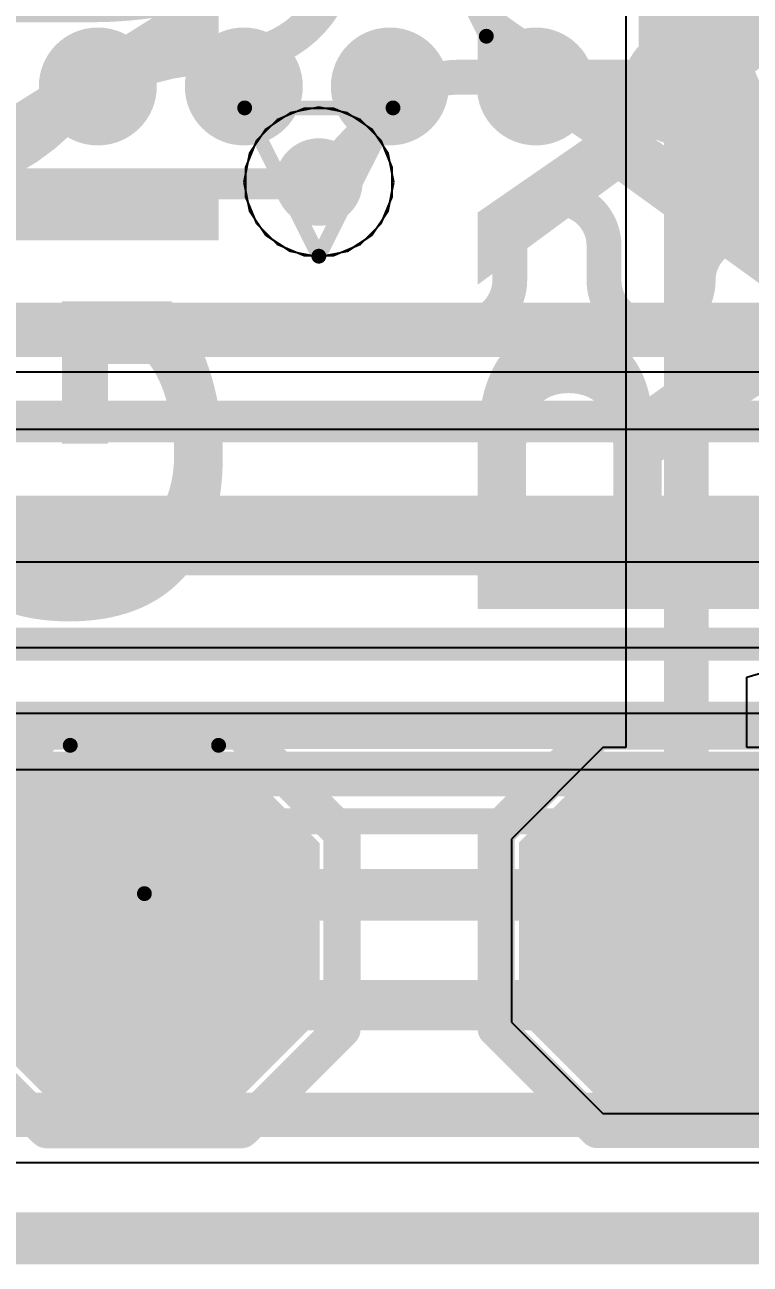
# Model space of a CAD drawing. Header units: inches. Extents: x -6 to 283, y -12 to 154.
# Drawn here: x 57.519 to 60.003, y -11.729 to -7.483 of the extents above; entities that cross this region are included whole.
import ezdxf

# ---------------------------------------------------------------- set-up
doc = ezdxf.new("R2010")
doc.units = ezdxf.units.IN
for name, color, linetype in [('Board Outline', 216, 'Continuous'), ('Bottom Layer', 5, 'Continuous'), ('Bottom Overlay', 54, 'Continuous'), ('Bottom Paste', 16, 'Continuous'), ('Bottom Solder', 6, 'Continuous'), ('Drill Drawing', 1, 'Continuous'), ('GND-1', 16, 'Continuous'), ('GND-2', 90, 'Continuous'), ('GND-3', 216, 'Continuous'), ('GND-4', 54, 'Continuous'), ('PWR-1', 156, 'Continuous'), ('PWR-2', 130, 'Continuous'), ('Signal L1', 76, 'Continuous'), ('Signal L2', 6, 'Continuous'), ('Top Layer', 1, 'Continuous'), ('Top Overlay', 2, 'Continuous'), ('Top Paste', 8, 'Continuous'), ('Top Solder', 216, 'Continuous'), ('Via Holes', 16, 'Continuous')]:
    doc.layers.add(name, color=color, linetype=linetype)
doc.styles.add('Arial Black_Bold', font='', dxfattribs={"height": 0.2})
doc.styles.get('Arial Black_Bold').set_extended_font_data('Arial Black', bold=True)

# ---------------------------------------------------------------- blocks, each defined once
blk = doc.blocks.new('T____________0_5___9')
at = {"layer": 'Top Layer'}
blk.add_hatch(color=1, dxfattribs=at).paths.add_polyline_path([(0.25, 0.5), (-0.25, 0.5), (-0.5, 0.25), (-0.5, -0.25), (-0.25, -0.5), (0.25, -0.5), (0.5, -0.25), (0.5, 0.25)])
at = {"layer": 'Top Paste'}
blk.add_hatch(color=8, dxfattribs=at).paths.add_polyline_path([(0.25, 0.5), (-0.25, 0.5), (-0.5, 0.25), (-0.5, -0.25), (-0.25, -0.5), (0.25, -0.5), (0.5, -0.25), (0.5, 0.25)])
at = {"layer": 'Top Solder'}
blk.add_hatch(color=216, dxfattribs=at).paths.add_polyline_path([(0.3008, 0.6016), (-0.3008, 0.6016), (-0.6016, 0.3008), (-0.6016, -0.3008), (-0.3008, -0.6016), (0.3008, -0.6016), (0.6016, -0.3008), (0.6016, 0.3008)])
at = {"layer": 'Top Overlay'}
for points in [[(-0.3355, 0.6795, 0.127, 0.127, 0), (-0.6819, 0.3332, 0.127, 0.127, 0)], [(-0.3355, 0.6795, 0.127, 0.127, 0), (0.3365, 0.6795, 0.127, 0.127, 0)], [(0.3365, 0.6795, 0.127, 0.127, 0), (0.6836, 0.3324, 0.127, 0.127, 0)], [(-0.6819, 0.3332, 0.127, 0.127, 0), (-0.6819, -0.3341, 0.127, 0.127, 0)], [(0.6836, 0.3324, 0.127, 0.127, 0), (0.6836, -0.3298, 0.127, 0.127, 0)], [(-0.6819, -0.3341, 0.127, 0.127, 0), (-0.3374, -0.6786, 0.127, 0.127, 0)], [(0.6836, -0.3298, 0.127, 0.127, 0), (0.3349, -0.6786, 0.127, 0.127, 0)], [(-0.3374, -0.6786, 0.127, 0.127, 0), (0.3349, -0.6786, 0.127, 0.127, 0)]]:
    blk.add_lwpolyline(points, format="xyseb", dxfattribs=at)
for points in [[(-0.3673, 0.6795, 0.0635, 0.0635, 1), (-0.3038, 0.6795, 0.0635, 0.0635, 1)], [(-0.3673, 0.6795, 0.0635, 0.0635, 1), (-0.3038, 0.6795, 0.0635, 0.0635, 1)], [(0.3047, 0.6795, 0.0635, 0.0635, 1), (0.3682, 0.6795, 0.0635, 0.0635, 1)], [(0.3047, 0.6795, 0.0635, 0.0635, 1), (0.3682, 0.6795, 0.0635, 0.0635, 1)], [(-0.7136, 0.3332, 0.0635, 0.0635, 1), (-0.6501, 0.3332, 0.0635, 0.0635, 1)], [(-0.7136, 0.3332, 0.0635, 0.0635, 1), (-0.6501, 0.3332, 0.0635, 0.0635, 1)], [(0.6519, 0.3324, 0.0635, 0.0635, 1), (0.7154, 0.3324, 0.0635, 0.0635, 1)], [(0.6519, 0.3324, 0.0635, 0.0635, 1), (0.7154, 0.3324, 0.0635, 0.0635, 1)], [(-0.7136, -0.3341, 0.0635, 0.0635, 1), (-0.6501, -0.3341, 0.0635, 0.0635, 1)], [(-0.7136, -0.3341, 0.0635, 0.0635, 1), (-0.6501, -0.3341, 0.0635, 0.0635, 1)], [(0.6519, -0.3298, 0.0635, 0.0635, 1), (0.7154, -0.3298, 0.0635, 0.0635, 1)], [(0.6519, -0.3298, 0.0635, 0.0635, 1), (0.7154, -0.3298, 0.0635, 0.0635, 1)], [(-0.3691, -0.6786, 0.0635, 0.0635, 1), (-0.3056, -0.6786, 0.0635, 0.0635, 1)], [(-0.3691, -0.6786, 0.0635, 0.0635, 1), (-0.3056, -0.6786, 0.0635, 0.0635, 1)], [(0.3031, -0.6786, 0.0635, 0.0635, 1), (0.3666, -0.6786, 0.0635, 0.0635, 1)], [(0.3031, -0.6786, 0.0635, 0.0635, 1), (0.3666, -0.6786, 0.0635, 0.0635, 1)]]:
    blk.add_lwpolyline(points, format="xyseb", close=True, dxfattribs=at)
blk = doc.blocks.new('T____________0_5___11')
at = {"layer": 'Top Layer'}
blk.add_hatch(color=1, dxfattribs=at).paths.add_polyline_path([(0.25, 0.5), (-0.25, 0.5), (-0.5, 0.25), (-0.5, -0.25), (-0.25, -0.5), (0.25, -0.5), (0.5, -0.25), (0.5, 0.25)])
at = {"layer": 'Top Paste'}
blk.add_hatch(color=8, dxfattribs=at).paths.add_polyline_path([(0.25, 0.5), (-0.25, 0.5), (-0.5, 0.25), (-0.5, -0.25), (-0.25, -0.5), (0.25, -0.5), (0.5, -0.25), (0.5, 0.25)])
at = {"layer": 'Top Solder'}
blk.add_hatch(color=216, dxfattribs=at).paths.add_polyline_path([(0.3008, 0.6016), (-0.3008, 0.6016), (-0.6016, 0.3008), (-0.6016, -0.3008), (-0.3008, -0.6016), (0.3008, -0.6016), (0.6016, -0.3008), (0.6016, 0.3008)])
at = {"layer": 'Top Overlay'}
for points in [[(-0.3355, 0.6795, 0.127, 0.127, 0), (-0.6819, 0.3332, 0.127, 0.127, 0)], [(-0.3355, 0.6795, 0.127, 0.127, 0), (0.3365, 0.6795, 0.127, 0.127, 0)], [(0.3365, 0.6795, 0.127, 0.127, 0), (0.6836, 0.3324, 0.127, 0.127, 0)], [(-0.6819, 0.3332, 0.127, 0.127, 0), (-0.6819, -0.3341, 0.127, 0.127, 0)], [(0.6836, 0.3324, 0.127, 0.127, 0), (0.6836, -0.3298, 0.127, 0.127, 0)], [(-0.6819, -0.3341, 0.127, 0.127, 0), (-0.3374, -0.6786, 0.127, 0.127, 0)], [(0.6836, -0.3298, 0.127, 0.127, 0), (0.3349, -0.6786, 0.127, 0.127, 0)], [(-0.3374, -0.6786, 0.127, 0.127, 0), (0.3349, -0.6786, 0.127, 0.127, 0)]]:
    blk.add_lwpolyline(points, format="xyseb", dxfattribs=at)
for points in [[(-0.3673, 0.6795, 0.0635, 0.0635, 1), (-0.3038, 0.6795, 0.0635, 0.0635, 1)], [(-0.3673, 0.6795, 0.0635, 0.0635, 1), (-0.3038, 0.6795, 0.0635, 0.0635, 1)], [(0.3047, 0.6795, 0.0635, 0.0635, 1), (0.3682, 0.6795, 0.0635, 0.0635, 1)], [(0.3047, 0.6795, 0.0635, 0.0635, 1), (0.3682, 0.6795, 0.0635, 0.0635, 1)], [(-0.7136, 0.3332, 0.0635, 0.0635, 1), (-0.6501, 0.3332, 0.0635, 0.0635, 1)], [(-0.7136, 0.3332, 0.0635, 0.0635, 1), (-0.6501, 0.3332, 0.0635, 0.0635, 1)], [(0.6519, 0.3324, 0.0635, 0.0635, 1), (0.7154, 0.3324, 0.0635, 0.0635, 1)], [(0.6519, 0.3324, 0.0635, 0.0635, 1), (0.7154, 0.3324, 0.0635, 0.0635, 1)], [(-0.7136, -0.3341, 0.0635, 0.0635, 1), (-0.6501, -0.3341, 0.0635, 0.0635, 1)], [(-0.7136, -0.3341, 0.0635, 0.0635, 1), (-0.6501, -0.3341, 0.0635, 0.0635, 1)], [(0.6519, -0.3298, 0.0635, 0.0635, 1), (0.7154, -0.3298, 0.0635, 0.0635, 1)], [(0.6519, -0.3298, 0.0635, 0.0635, 1), (0.7154, -0.3298, 0.0635, 0.0635, 1)], [(-0.3691, -0.6786, 0.0635, 0.0635, 1), (-0.3056, -0.6786, 0.0635, 0.0635, 1)], [(-0.3691, -0.6786, 0.0635, 0.0635, 1), (-0.3056, -0.6786, 0.0635, 0.0635, 1)], [(0.3031, -0.6786, 0.0635, 0.0635, 1), (0.3666, -0.6786, 0.0635, 0.0635, 1)], [(0.3031, -0.6786, 0.0635, 0.0635, 1), (0.3666, -0.6786, 0.0635, 0.0635, 1)]]:
    blk.add_lwpolyline(points, format="xyseb", close=True, dxfattribs=at)
blk = doc.blocks.new('FBGA_153_11_5_13__B_56')
at = {"layer": 'Bottom Layer'}
h = blk.add_hatch(color=5, dxfattribs=at)
edge = h.paths.add_edge_path()
edge.add_arc((0.75, -3.25), 0.127, 0, 360)
h = blk.add_hatch(color=5, dxfattribs=at)
edge = h.paths.add_edge_path()
edge.add_arc((1.25, -3.25), 0.127, 0, 360)
h = blk.add_hatch(color=5, dxfattribs=at)
edge = h.paths.add_edge_path()
edge.add_arc((1.75, -3.25), 0.127, 0, 360)
h = blk.add_hatch(color=5, dxfattribs=at)
edge = h.paths.add_edge_path()
edge.add_arc((2.25, -3.25), 0.127, 0, 360)
h = blk.add_hatch(color=5, dxfattribs=at)
edge = h.paths.add_edge_path()
edge.add_arc((2.75, -3.25), 0.127, 0, 360)
at = {"layer": 'Bottom Paste'}
h = blk.add_hatch(color=16, dxfattribs=at)
edge = h.paths.add_edge_path()
edge.add_arc((0.75, -3.25), 0.127, 0, 360)
h = blk.add_hatch(color=16, dxfattribs=at)
edge = h.paths.add_edge_path()
edge.add_arc((1.25, -3.25), 0.127, 0, 360)
h = blk.add_hatch(color=16, dxfattribs=at)
edge = h.paths.add_edge_path()
edge.add_arc((1.75, -3.25), 0.127, 0, 360)
h = blk.add_hatch(color=16, dxfattribs=at)
edge = h.paths.add_edge_path()
edge.add_arc((2.25, -3.25), 0.127, 0, 360)
h = blk.add_hatch(color=16, dxfattribs=at)
edge = h.paths.add_edge_path()
edge.add_arc((2.75, -3.25), 0.127, 0, 360)
at = {"layer": 'Bottom Solder'}
h = blk.add_hatch(color=6, dxfattribs=at)
edge = h.paths.add_edge_path()
edge.add_arc((0.75, -3.25), 0.202, 0, 360)
h = blk.add_hatch(color=6, dxfattribs=at)
edge = h.paths.add_edge_path()
edge.add_arc((1.25, -3.25), 0.202, 0, 360)
h = blk.add_hatch(color=6, dxfattribs=at)
edge = h.paths.add_edge_path()
edge.add_arc((1.75, -3.25), 0.202, 0, 360)
h = blk.add_hatch(color=6, dxfattribs=at)
edge = h.paths.add_edge_path()
edge.add_arc((2.25, -3.25), 0.202, 0, 360)
h = blk.add_hatch(color=6, dxfattribs=at)
edge = h.paths.add_edge_path()
edge.add_arc((2.75, -3.25), 0.202, 0, 360)
at = {"layer": 'Bottom Overlay'}
blk.add_lwpolyline([(2.875, -6.5, 0.127, 0.127, 0), (5.75, -6.5, 0.127, 0.127, 0)], format="xyseb", dxfattribs=at)
blk.add_lwpolyline([(2.8433, -6.5, 0.0635, 0.0635, 1), (2.9068, -6.5, 0.0635, 0.0635, 1)], format="xyseb", close=True, dxfattribs=at)

msp = doc.modelspace()

# ---------------------------------------------------------------- hatches: boundary and pattern name
at = {"layer": 'Bottom Layer'}
h = msp.add_hatch(color=5, dxfattribs=at)
edge = h.paths.add_edge_path()
edge.add_arc((58.5262, -8.0219), 0.15, 0, 360)
at = {"layer": 'GND-1'}
h = msp.add_hatch(color=16, dxfattribs=at)
edge = h.paths.add_edge_path()
edge.add_arc((58.5262, -8.0219), 0.15, 0, 360)
h = msp.add_hatch(color=16, dxfattribs=at)
edge = h.paths.add_edge_path()
edge.add_arc((57.9289, -10.2055), 0.15, 0, 360)
at = {"layer": 'GND-2'}
h = msp.add_hatch(color=90, dxfattribs=at)
edge = h.paths.add_edge_path()
edge.add_arc((58.5262, -8.0219), 0.15, 0, 360)
at = {"layer": 'GND-3'}
h = msp.add_hatch(color=216, dxfattribs=at)
edge = h.paths.add_edge_path()
edge.add_arc((58.5262, -8.0219), 0.15, 0, 360)
at = {"layer": 'GND-4'}
h = msp.add_hatch(color=54, dxfattribs=at)
edge = h.paths.add_edge_path()
edge.add_arc((58.5262, -8.0219), 0.15, 0, 360)
at = {"layer": 'PWR-1'}
h = msp.add_hatch(color=156, dxfattribs=at)
edge = h.paths.add_edge_path()
edge.add_arc((58.5262, -8.0219), 0.15, 0, 360)
at = {"layer": 'PWR-2'}
h = msp.add_hatch(color=130, dxfattribs=at)
edge = h.paths.add_edge_path()
edge.add_arc((58.5262, -8.0219), 0.15, 0, 360)
at = {"layer": 'Signal L1'}
h = msp.add_hatch(color=76, dxfattribs=at)
edge = h.paths.add_edge_path()
edge.add_arc((58.5262, -8.0219), 0.15, 0, 360)
h = msp.add_hatch(color=76, dxfattribs=at)
edge = h.paths.add_edge_path()
edge.add_arc((57.9289, -10.2055), 0.15, 0, 360)
at = {"layer": 'Signal L2'}
h = msp.add_hatch(color=6, dxfattribs=at)
edge = h.paths.add_edge_path()
edge.add_arc((58.5262, -8.0219), 0.15, 0, 360)
at = {"layer": 'Top Layer'}
h = msp.add_hatch(color=1, dxfattribs=at)
edge = h.paths.add_edge_path()
edge.add_arc((58.5262, -8.0219), 0.15, 0, 360)
h = msp.add_hatch(color=1, dxfattribs=at)
edge = h.paths.add_edge_path()
edge.add_arc((57.9289, -10.2055), 0.15, 0, 360)
at = {"layer": 'Via Holes'}
h = msp.add_hatch(color=7, dxfattribs=at)
edge = h.paths.add_edge_path()
edge.add_arc((58.5262, -8.0219), 0.075, 0, 360)
h = msp.add_hatch(color=7, dxfattribs=at)
edge = h.paths.add_edge_path()
edge.add_arc((57.9289, -10.2055), 0.075, 0, 360)

# ---------------------------------------------------------------- linework, layer by layer
at = {"layer": 'Board Outline'}
msp.add_lwpolyline([(12.0364, -11.6401, 0.1778, 0.1778, 0), (75.4223, -11.6401, 0.1778, 0.1778, 0)], format="xyseb", dxfattribs=at)
at = {"layer": 'Bottom Layer'}
for p, q in [((55.5509, -8.6717), (60.3992, -8.6717)), ((63.7568, -9.8425), (51.4732, -9.8425))]:
    msp.add_line(p, q, dxfattribs=at)
for points in [[(55.9509, -8.0282, 0.1067, 0.1067, 0), (58.5199, -8.0282, 0.1067, 0.1067, 0)], [(55.5509, -8.4879, 0.1067, 0.1067, 0), (60.4284, -8.4879, 0.1067, 0.1067, 0)], [(51.4732, -10.0497, 0.1524, 0.1524, 0), (64.2584, -10.0497, 0.1524, 0.1524, 0)], [(51.2606, -10.4509, 0.1524, 0.1524, 0), (64.2572, -10.4509, 0.1524, 0.1524, 0)], [(51.2343, -10.8517, 0.1524, 0.1524, 0), (64.2564, -10.8517, 0.1524, 0.1524, 0)], [(51.1982, -11.2171, 0.1524, 0.1524, 0), (64.816, -11.2171, 0.1524, 0.1524, 0)]]:
    msp.add_lwpolyline(points, format="xyseb", dxfattribs=at)
msp.add_lwpolyline([(58.4932, -8.0282, 0.0533, 0.0533, 1), (58.5466, -8.0282, 0.0533, 0.0533, 1)], format="xyseb", close=True, dxfattribs=at)
at = {"layer": 'Drill Drawing'}
for points in [[(58.8457, -7.0143, 0.0508, 0.0508, 0), (59.0997, -7.5223, 0.0508, 0.0508, 0)], [(59.0997, -7.5223, 0.0508, 0.0508, 0), (59.3537, -7.0143, 0.0508, 0.0508, 0)], [(58.2722, -7.7679, 0.0508, 0.0508, 0), (58.7802, -7.7679, 0.0508, 0.0508, 0)], [(58.2722, -7.7679, 0.0508, 0.0508, 0), (58.5262, -8.2759, 0.0508, 0.0508, 0)], [(58.5262, -8.2759, 0.0508, 0.0508, 0), (58.7802, -7.7679, 0.0508, 0.0508, 0)], [(57.6749, -9.9515, 0.0508, 0.0508, 0), (58.1829, -9.9515, 0.0508, 0.0508, 0)], [(57.6749, -9.9515, 0.0508, 0.0508, 0), (57.9289, -10.4595, 0.0508, 0.0508, 0)], [(57.9289, -10.4595, 0.0508, 0.0508, 0), (58.1829, -9.9515, 0.0508, 0.0508, 0)]]:
    msp.add_lwpolyline(points, format="xyseb", dxfattribs=at)
for points in [[(59.087, -7.5223, 0.0254, 0.0254, 1), (59.1124, -7.5223, 0.0254, 0.0254, 1)], [(59.087, -7.5223, 0.0254, 0.0254, 1), (59.1124, -7.5223, 0.0254, 0.0254, 1)], [(58.2595, -7.7679, 0.0254, 0.0254, 1), (58.2849, -7.7679, 0.0254, 0.0254, 1)], [(58.2595, -7.7679, 0.0254, 0.0254, 1), (58.2849, -7.7679, 0.0254, 0.0254, 1)], [(58.7675, -7.7679, 0.0254, 0.0254, 1), (58.7929, -7.7679, 0.0254, 0.0254, 1)], [(58.7675, -7.7679, 0.0254, 0.0254, 1), (58.7929, -7.7679, 0.0254, 0.0254, 1)], [(58.5135, -8.2759, 0.0254, 0.0254, 1), (58.5389, -8.2759, 0.0254, 0.0254, 1)], [(58.5135, -8.2759, 0.0254, 0.0254, 1), (58.5389, -8.2759, 0.0254, 0.0254, 1)], [(57.6622, -9.9515, 0.0254, 0.0254, 1), (57.6876, -9.9515, 0.0254, 0.0254, 1)], [(57.6622, -9.9515, 0.0254, 0.0254, 1), (57.6876, -9.9515, 0.0254, 0.0254, 1)], [(58.1702, -9.9515, 0.0254, 0.0254, 1), (58.1956, -9.9515, 0.0254, 0.0254, 1)], [(58.1702, -9.9515, 0.0254, 0.0254, 1), (58.1956, -9.9515, 0.0254, 0.0254, 1)], [(57.9162, -10.4595, 0.0254, 0.0254, 1), (57.9416, -10.4595, 0.0254, 0.0254, 1)], [(57.9162, -10.4595, 0.0254, 0.0254, 1), (57.9416, -10.4595, 0.0254, 0.0254, 1)]]:
    msp.add_lwpolyline(points, format="xyseb", close=True, dxfattribs=at)
at = {"layer": 'GND-1'}
for p, q in [((58.3837, -7.8086), (58.3129, -7.8794)), ((58.4761, -7.7703), (58.3837, -7.8086)), ((58.5762, -7.7703), (58.4761, -7.7703)), ((58.6687, -7.8086), (58.5762, -7.7703)), ((58.7395, -7.8794), (58.6687, -7.8086)), ((58.3129, -7.8794), (58.2746, -7.9719)), ((58.7778, -7.9719), (58.7395, -7.8794)), ((58.2746, -7.9719), (58.2746, -8.072)), ((58.7778, -8.072), (58.7778, -7.9719)), ((58.2746, -8.072), (58.3129, -8.1644)), ((58.7395, -8.1644), (58.7778, -8.072)), ((58.3129, -8.1644), (58.3837, -8.2352)), ((58.6687, -8.2352), (58.7395, -8.1644)), ((58.3837, -8.2352), (58.4761, -8.2735)), ((58.5762, -8.2735), (58.6687, -8.2352)), ((58.4761, -8.2735), (58.5762, -8.2735)), ((65.2074, -11.3812), (43.7595, -11.3812))]:
    msp.add_line(p, q, dxfattribs=at)
at = {"layer": 'GND-2'}
for p, q in [((58.3837, -7.8086), (58.3129, -7.8794)), ((58.4761, -7.7703), (58.3837, -7.8086)), ((58.5762, -7.7703), (58.4761, -7.7703)), ((58.6687, -7.8086), (58.5762, -7.7703)), ((58.7395, -7.8794), (58.6687, -7.8086)), ((58.3129, -7.8794), (58.2746, -7.9719)), ((58.7778, -7.9719), (58.7395, -7.8794)), ((58.2746, -7.9719), (58.2746, -8.072)), ((58.7778, -8.072), (58.7778, -7.9719)), ((58.2746, -8.072), (58.3129, -8.1644)), ((58.7395, -8.1644), (58.7778, -8.072)), ((58.3129, -8.1644), (58.3837, -8.2352)), ((58.6687, -8.2352), (58.7395, -8.1644)), ((58.3837, -8.2352), (58.4761, -8.2735)), ((58.5762, -8.2735), (58.6687, -8.2352)), ((58.4761, -8.2735), (58.5762, -8.2735)), ((65.2074, -11.3812), (43.7595, -11.3812))]:
    msp.add_line(p, q, dxfattribs=at)
at = {"layer": 'GND-3'}
for p, q in [((58.3837, -7.8086), (58.3129, -7.8794)), ((58.4761, -7.7703), (58.3837, -7.8086)), ((58.5762, -7.7703), (58.4761, -7.7703)), ((58.6687, -7.8086), (58.5762, -7.7703)), ((58.7395, -7.8794), (58.6687, -7.8086)), ((58.3129, -7.8794), (58.2746, -7.9719)), ((58.7778, -7.9719), (58.7395, -7.8794)), ((58.2746, -7.9719), (58.2746, -8.072)), ((58.7778, -8.072), (58.7778, -7.9719)), ((58.2746, -8.072), (58.3129, -8.1644)), ((58.7395, -8.1644), (58.7778, -8.072)), ((58.3129, -8.1644), (58.3837, -8.2352)), ((58.6687, -8.2352), (58.7395, -8.1644)), ((58.3837, -8.2352), (58.4761, -8.2735)), ((58.5762, -8.2735), (58.6687, -8.2352)), ((58.4761, -8.2735), (58.5762, -8.2735)), ((65.2074, -11.3812), (43.7595, -11.3812))]:
    msp.add_line(p, q, dxfattribs=at)
at = {"layer": 'GND-4'}
for p, q in [((58.3837, -7.8086), (58.3129, -7.8794)), ((58.4761, -7.7703), (58.3837, -7.8086)), ((58.5762, -7.7703), (58.4761, -7.7703)), ((58.6687, -7.8086), (58.5762, -7.7703)), ((58.7395, -7.8794), (58.6687, -7.8086)), ((58.3129, -7.8794), (58.2746, -7.9719)), ((58.7778, -7.9719), (58.7395, -7.8794)), ((58.2746, -7.9719), (58.2746, -8.072)), ((58.7778, -8.072), (58.7778, -7.9719)), ((58.2746, -8.072), (58.3129, -8.1644)), ((58.7395, -8.1644), (58.7778, -8.072)), ((58.3129, -8.1644), (58.3837, -8.2352)), ((58.6687, -8.2352), (58.7395, -8.1644)), ((58.3837, -8.2352), (58.4761, -8.2735)), ((58.5762, -8.2735), (58.6687, -8.2352)), ((58.4761, -8.2735), (58.5762, -8.2735)), ((65.2074, -11.3812), (43.7595, -11.3812))]:
    msp.add_line(p, q, dxfattribs=at)
at = {"layer": 'PWR-1'}
for p, q in [((58.5262, -7.7654), (58.428, -7.7849)), ((58.6244, -7.7849), (58.5262, -7.7654)), ((58.428, -7.7849), (58.3448, -7.8405)), ((58.7076, -7.8405), (58.6244, -7.7849)), ((58.3448, -7.8405), (58.2892, -7.9237)), ((58.7632, -7.9237), (58.7076, -7.8405)), ((58.2892, -7.9237), (58.2697, -8.0219)), ((58.7827, -8.0219), (58.7632, -7.9237)), ((58.2697, -8.0219), (58.2892, -8.1201)), ((58.7632, -8.1201), (58.7827, -8.0219)), ((58.2892, -8.1201), (58.3448, -8.2033)), ((58.7076, -8.2033), (58.7632, -8.1201)), ((58.3448, -8.2033), (58.428, -8.2589)), ((58.6244, -8.2589), (58.7076, -8.2033)), ((58.428, -8.2589), (58.5262, -8.2784)), ((58.5262, -8.2784), (58.6244, -8.2589)), ((60.7031, -9.3243), (38.7523, -9.3245)), ((38.5865, -9.6165), (60.9872, -9.6165)), ((65.2074, -11.3812), (36.4979, -11.3812))]:
    msp.add_line(p, q, dxfattribs=at)
at = {"layer": 'PWR-2'}
for p, q in [((48.9229, -8.8689), (61.2031, -8.8689)), ((65.2074, -11.3812), (43.7595, -11.3812))]:
    msp.add_line(p, q, dxfattribs=at)
for points in [[(59.8115, -7.5416, 0.381, 0.381, 0), (59.8115, -4.1217, 0.381, 0.381, 0)], [(60.0938, -7.9818, 0.381, 0.381, -0.293171), (59.8115, -7.5416, 0.381, 0.381, 0)], [(60.2958, -8.0259, 0.381, 0.381, -0.107935), (60.0938, -7.9818, 0.381, 0.381, 0)]]:
    msp.add_lwpolyline(points, format="xyseb", dxfattribs=at)
for points in [[(59.7162, -7.5416, 0.1905, 0.1905, 1), (59.9067, -7.5416, 0.1905, 0.1905, 1)], [(59.7162, -7.5416, 0.1905, 0.1905, 1), (59.9067, -7.5416, 0.1905, 0.1905, 1)], [(59.9986, -7.9818, 0.1905, 0.1905, 1), (60.1891, -7.9818, 0.1905, 0.1905, 1)], [(59.9986, -7.9818, 0.1905, 0.1905, 1), (60.1891, -7.9818, 0.1905, 0.1905, 1)]]:
    msp.add_lwpolyline(points, format="xyseb", close=True, dxfattribs=at)
at = {"layer": 'Signal L1'}
for p, q in [((53.3726, -10.034), (62.5943, -10.034)), ((65.2074, -11.3812), (43.7595, -11.3812))]:
    msp.add_line(p, q, dxfattribs=at)
for points in [[(58.6024, -7.211, 0.1194, 0.1194, -0.414214), (58.2196, -7.5938, 0.1194, 0.1194, 0)], [(59.889, -7.4114, 0.1194, 0.1194, -0.414214), (59.638, -7.6624, 0.1194, 0.1194, 0)], [(57.6406, -7.8106, 0.1194, 0.1194, -0.198702), (58.1646, -7.5938, 0.1194, 0.1194, 0)], [(58.1646, -7.5938, 0.1194, 0.1194, 0), (58.2196, -7.5938, 0.1194, 0.1194, 0)], [(58.7652, -7.7674, 0.1194, 0.1194, -0.20662), (59.0072, -7.6624, 0.1194, 0.1194, 0)], [(59.0072, -7.6624, 0.1194, 0.1194, 0), (59.0083, -7.6624, 0.1194, 0.1194, 0)], [(59.0083, -7.6624, 0.1194, 0.1194, 0), (59.638, -7.6624, 0.1194, 0.1194, 0)], [(58.5262, -8.0219, 0.1194, 0.1194, 0), (58.7652, -7.7674, 0.1194, 0.1194, 0)], [(57.6398, -7.8114, 0.1194, 0.1194, -0.198702), (57.1159, -8.0282, 0.1194, 0.1194, 0)], [(57.6402, -7.811, 0.1194, 0.1194, -0.000202), (57.6398, -7.8114, 0.1194, 0.1194, 0)], [(57.6402, -7.811, 0.1194, 0.1194, -0.000202), (57.6406, -7.8106, 0.1194, 0.1194, 0)], [(59.1801, -8.2394, 0.1194, 0.1194, -1), (59.5027, -8.2394, 0.1194, 0.1194, 0)], [(59.8252, -8.3581, 0.1194, 0.1194, -1), (60.1478, -8.3581, 0.1194, 0.1194, 0)], [(59.1801, -8.3581, 0.1194, 0.1194, 0), (59.1801, -8.2394, 0.1194, 0.1194, 0)], [(59.5027, -8.359, 0.1194, 0.1194, 0), (59.5027, -8.2394, 0.1194, 0.1194, 0)], [(59.1801, -8.3581, 0.1194, 0.1194, -0.414214), (59.0188, -8.5194, 0.1194, 0.1194, 0)], [(59.8252, -8.359, 0.1194, 0.1194, -1), (59.5027, -8.359, 0.1194, 0.1194, 0)], [(59.8252, -8.359, 0.1194, 0.1194, 0), (59.8252, -8.3581, 0.1194, 0.1194, 0)], [(55.6702, -8.5194, 0.1194, 0.1194, 0), (59.0188, -8.5194, 0.1194, 0.1194, 0)], [(55.1108, -8.8301, 0.1194, 0.1194, 0), (60.9149, -8.8301, 0.1194, 0.1194, 0)], [(54.2564, -9.223, 0.254, 0.254, 0), (61.3903, -9.223, 0.254, 0.254, 0)], [(53.3726, -9.5987, 0.1016, 0.1016, 0), (62.5943, -9.5987, 0.1016, 0.1016, 0)], [(53.3726, -9.8527, 0.1016, 0.1016, 0), (62.5943, -9.8527, 0.1016, 0.1016, 0)]]:
    msp.add_lwpolyline(points, format="xyseb", dxfattribs=at)
for points in [[(58.1347, -7.5938, 0.0597, 0.0597, 1), (58.1944, -7.5938, 0.0597, 0.0597, 1)], [(58.1347, -7.5938, 0.0597, 0.0597, 1), (58.1944, -7.5938, 0.0597, 0.0597, 1)], [(58.1898, -7.5938, 0.0597, 0.0597, 1), (58.2495, -7.5938, 0.0597, 0.0597, 1)], [(58.1898, -7.5938, 0.0597, 0.0597, 1), (58.2495, -7.5938, 0.0597, 0.0597, 1)], [(58.9773, -7.6624, 0.0597, 0.0597, 1), (59.037, -7.6624, 0.0597, 0.0597, 1)], [(58.9773, -7.6624, 0.0597, 0.0597, 1), (59.037, -7.6624, 0.0597, 0.0597, 1)], [(58.9784, -7.6624, 0.0597, 0.0597, 1), (59.0381, -7.6624, 0.0597, 0.0597, 1)], [(58.9784, -7.6624, 0.0597, 0.0597, 1), (59.0381, -7.6624, 0.0597, 0.0597, 1)], [(59.6082, -7.6624, 0.0597, 0.0597, 1), (59.6679, -7.6624, 0.0597, 0.0597, 1)], [(59.6082, -7.6624, 0.0597, 0.0597, 1), (59.6679, -7.6624, 0.0597, 0.0597, 1)], [(58.7354, -7.7674, 0.0597, 0.0597, 1), (58.795, -7.7674, 0.0597, 0.0597, 1)], [(58.7354, -7.7674, 0.0597, 0.0597, 1), (58.795, -7.7674, 0.0597, 0.0597, 1)], [(57.61, -7.8114, 0.0597, 0.0597, 1), (57.6696, -7.8114, 0.0597, 0.0597, 1)], [(57.61, -7.8114, 0.0597, 0.0597, 1), (57.6696, -7.8114, 0.0597, 0.0597, 1)], [(57.6104, -7.811, 0.0597, 0.0597, 1), (57.6701, -7.811, 0.0597, 0.0597, 1)], [(57.6104, -7.811, 0.0597, 0.0597, 1), (57.6701, -7.811, 0.0597, 0.0597, 1)], [(57.6108, -7.8106, 0.0597, 0.0597, 1), (57.6705, -7.8106, 0.0597, 0.0597, 1)], [(57.6108, -7.8106, 0.0597, 0.0597, 1), (57.6705, -7.8106, 0.0597, 0.0597, 1)], [(58.4963, -8.0219, 0.0597, 0.0597, 1), (58.556, -8.0219, 0.0597, 0.0597, 1)], [(59.1502, -8.2394, 0.0597, 0.0597, 1), (59.2099, -8.2394, 0.0597, 0.0597, 1)], [(59.1502, -8.2394, 0.0597, 0.0597, 1), (59.2099, -8.2394, 0.0597, 0.0597, 1)], [(59.4728, -8.2394, 0.0597, 0.0597, 1), (59.5325, -8.2394, 0.0597, 0.0597, 1)], [(59.4728, -8.2394, 0.0597, 0.0597, 1), (59.5325, -8.2394, 0.0597, 0.0597, 1)], [(59.1502, -8.3581, 0.0597, 0.0597, 1), (59.2099, -8.3581, 0.0597, 0.0597, 1)], [(59.1502, -8.3581, 0.0597, 0.0597, 1), (59.2099, -8.3581, 0.0597, 0.0597, 1)], [(59.4728, -8.359, 0.0597, 0.0597, 1), (59.5325, -8.359, 0.0597, 0.0597, 1)], [(59.4728, -8.359, 0.0597, 0.0597, 1), (59.5325, -8.359, 0.0597, 0.0597, 1)], [(59.7954, -8.3581, 0.0597, 0.0597, 1), (59.8551, -8.3581, 0.0597, 0.0597, 1)], [(59.7954, -8.3581, 0.0597, 0.0597, 1), (59.8551, -8.3581, 0.0597, 0.0597, 1)], [(59.7954, -8.359, 0.0597, 0.0597, 1), (59.8551, -8.359, 0.0597, 0.0597, 1)], [(59.7954, -8.359, 0.0597, 0.0597, 1), (59.8551, -8.359, 0.0597, 0.0597, 1)], [(58.9889, -8.5194, 0.0597, 0.0597, 1), (59.0486, -8.5194, 0.0597, 0.0597, 1)], [(58.9889, -8.5194, 0.0597, 0.0597, 1), (59.0486, -8.5194, 0.0597, 0.0597, 1)]]:
    msp.add_lwpolyline(points, format="xyseb", close=True, dxfattribs=at)
at = {"layer": 'Signal L2'}
for points in [[(50.2216, -8.5768, 0.0889, 0.0889, 0), (61.8118, -8.5768, 0.0889, 0.0889, 0)], [(50.1006, -8.8689, 0.0889, 0.0889, 0), (61.8118, -8.8689, 0.0889, 0.0889, 0)], [(46.6843, -9.3244, 0.0889, 0.0889, 0), (64.4975, -9.3244, 0.0889, 0.0889, 0)], [(46.5633, -9.6165, 0.0889, 0.0889, 0), (64.6185, -9.6165, 0.0889, 0.0889, 0)], [(46.4361, -9.92, 0.0889, 0.0889, 0), (65.504, -9.92, 0.0889, 0.0889, 0)], [(46.3151, -10.2121, 0.0889, 0.0889, 0), (65.625, -10.2121, 0.0889, 0.0889, 0)], [(46.224, -10.5073, 0.0889, 0.0889, 0), (66.2838, -10.5073, 0.0889, 0.0889, 0)], [(46.1031, -10.7994, 0.0889, 0.0889, 0), (66.2838, -10.7994, 0.0889, 0.0889, 0)]]:
    msp.add_lwpolyline(points, format="xyseb", dxfattribs=at)
at = {"layer": 'Top Layer'}
for p, q in [((59.5774, -7.324), (59.5774, -9.959)), ((58.3837, -7.8086), (58.3129, -7.8794)), ((58.4761, -7.7703), (58.3837, -7.8086)), ((58.5762, -7.7703), (58.4761, -7.7703)), ((58.6687, -7.8086), (58.5762, -7.7703)), ((58.7395, -7.8794), (58.6687, -7.8086)), ((58.3129, -7.8794), (58.2746, -7.9719)), ((58.7778, -7.9719), (58.7395, -7.8794)), ((58.2746, -7.9719), (58.2746, -8.072)), ((58.7778, -8.072), (58.7778, -7.9719)), ((58.2746, -8.072), (58.3129, -8.1644)), ((58.7395, -8.1644), (58.7778, -8.072)), ((58.3129, -8.1644), (58.3837, -8.2352)), ((58.6687, -8.2352), (58.7395, -8.1644)), ((58.3837, -8.2352), (58.4761, -8.2735)), ((58.5762, -8.2735), (58.6687, -8.2352)), ((58.4761, -8.2735), (58.5762, -8.2735)), ((59.9918, -9.7181), (60.0769, -9.6923)), ((59.9918, -9.959), (59.9918, -9.7181)), ((59.4992, -9.959), (59.1857, -10.2725)), ((59.5774, -9.959), (59.4992, -9.959)), ((60.1262, -9.959), (59.9918, -9.959)), ((59.1857, -10.2725), (59.1857, -10.8995)), ((59.1857, -10.8995), (59.4992, -11.213)), ((59.4992, -11.213), (60.1262, -11.213)), ((62.4429, -11.3812), (43.7595, -11.3812))]:
    msp.add_line(p, q, dxfattribs=at)
for points in [[(59.7846, -10.1622, 0.1524, 0.1524, 0), (59.7846, -7.1208, 0.1524, 0.1524, 0)], [(59.7846, -10.1622, 0.1524, 0.1524, 0), (59.8127, -10.586, 0.1524, 0.1524, 0)]]:
    msp.add_lwpolyline(points, format="xyseb", dxfattribs=at)
for points in [[(59.7465, -10.1622, 0.0762, 0.0762, 1), (59.8227, -10.1622, 0.0762, 0.0762, 1)], [(59.7465, -10.1622, 0.0762, 0.0762, 1), (59.8227, -10.1622, 0.0762, 0.0762, 1)], [(59.7746, -10.586, 0.0762, 0.0762, 1), (59.8508, -10.586, 0.0762, 0.0762, 1)]]:
    msp.add_lwpolyline(points, format="xyseb", close=True, dxfattribs=at)

# ---------------------------------------------------------------- block references
msp.add_blockref('FBGA_153_11_5_13__B_56', (57.0193, -4.4444))
at = {"rotation": 90}
for name, p in [('T____________0_5___9', (57.927, -10.5865)), ('T____________0_5___11', (59.8127, -10.586))]:
    msp.add_blockref(name, p, dxfattribs=at)

# ---------------------------------------------------------------- texts
at = {"layer": 'Top Overlay', "style": 'Arial Black_Bold'}
for s, p in [('GND', (58.1829, -9.5936)), ('RX', (60.086, -9.5936))]:
    msp.add_text(s, height=1.016, rotation=90, dxfattribs=at).set_placement(p)

doc.saveas('drawing.dxf')
